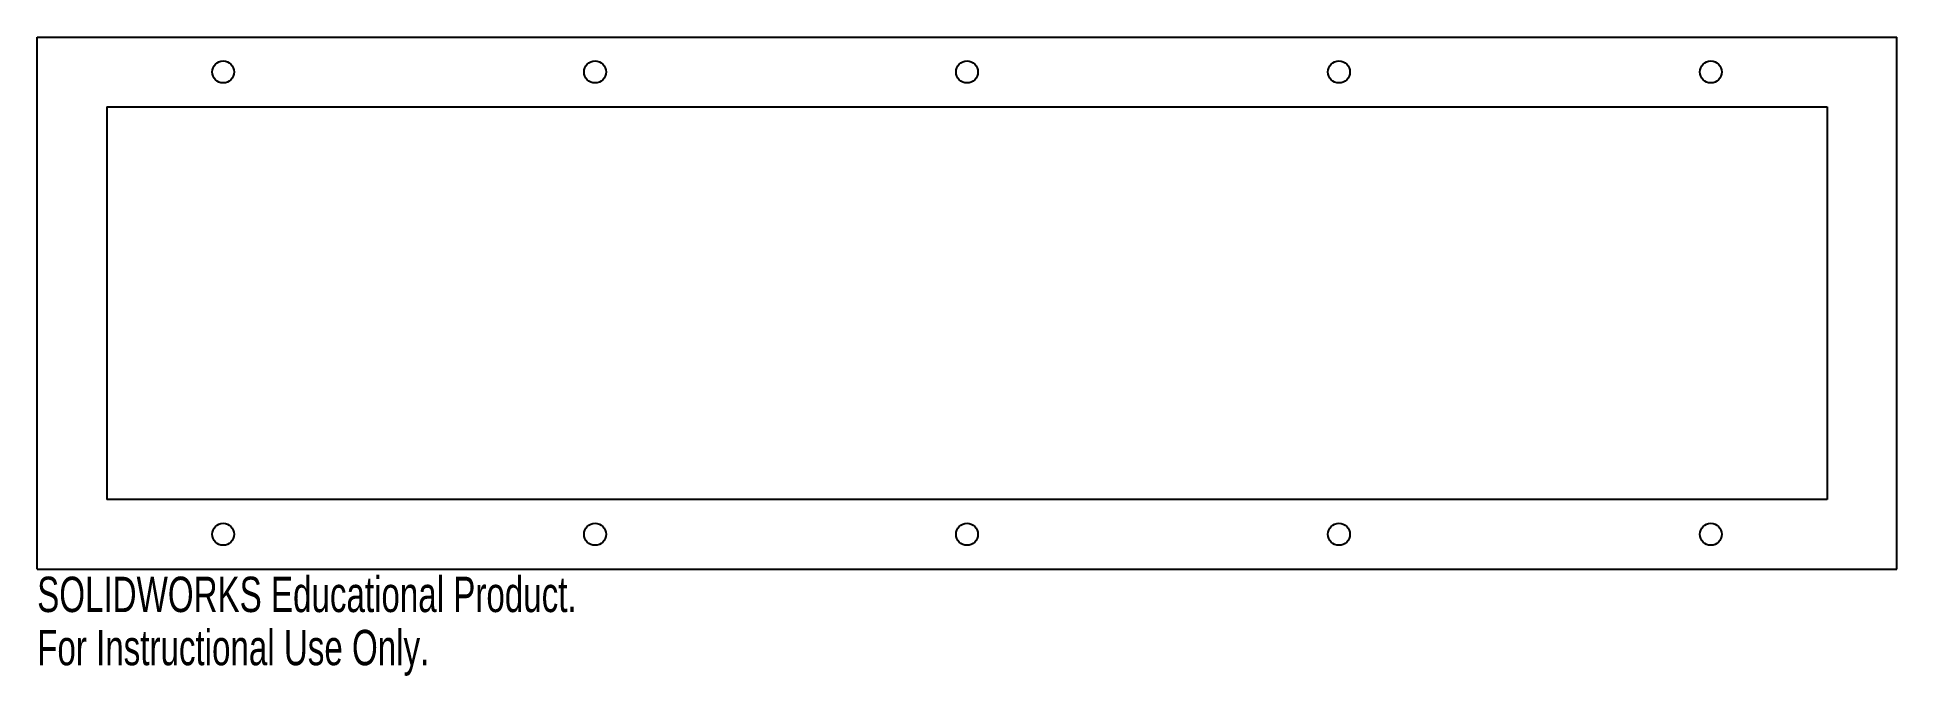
# Model space of a CAD drawing. Header units: inches. Extents: x 0 to 10, y -0.6 to 2.9.
import ezdxf

# ---------------------------------------------------------------- set-up
doc = ezdxf.new("R2010")
doc.units = ezdxf.units.IN
doc.header["$MEASUREMENT"] = 0
doc.styles.add('SLDTEXTSTYLE0', font='TXT', dxfattribs={"width": 0.7})

msp = doc.modelspace()

# ---------------------------------------------------------------- linework, layer by layer
at = {"color": 7, "linetype": 'Continuous', "lineweight": 25}
for p, q in [((0, 2.862), (10, 2.862)), ((0, 0), (0, 2.862)), ((10, 0), (10, 2.862)), ((0.375, 2.487), (0.375, 0.375)), ((0.375, 2.487), (9.625, 2.487)), ((9.625, 2.487), (9.625, 0.375)), ((9.625, 0.375), (0.375, 0.375)), ((0, 0), (10, 0))]:
    msp.add_line(p, q, dxfattribs=at)
for centre in [(1, 2.675), (3, 2.675), (5, 2.675), (7, 2.675), (9, 2.675), (1, 0.188), (3, 0.188), (5, 0.188), (7, 0.188), (9, 0.188)]:
    msp.add_circle(centre, 0.0591, dxfattribs=at)

# ---------------------------------------------------------------- texts
at = {"color": 7, "linetype": 'Continuous', "char_height": 0.1903, "attachment_point": 1, "style": 'SLDTEXTSTYLE0'}
for s, insert in [('SOLIDWORKS Educational Product.', (0, -0.04)), ('For Instructional Use Only.', (0, -0.326))]:
    msp.add_mtext(s, dxfattribs=dict(at, insert=insert))

doc.saveas('drawing.dxf')
